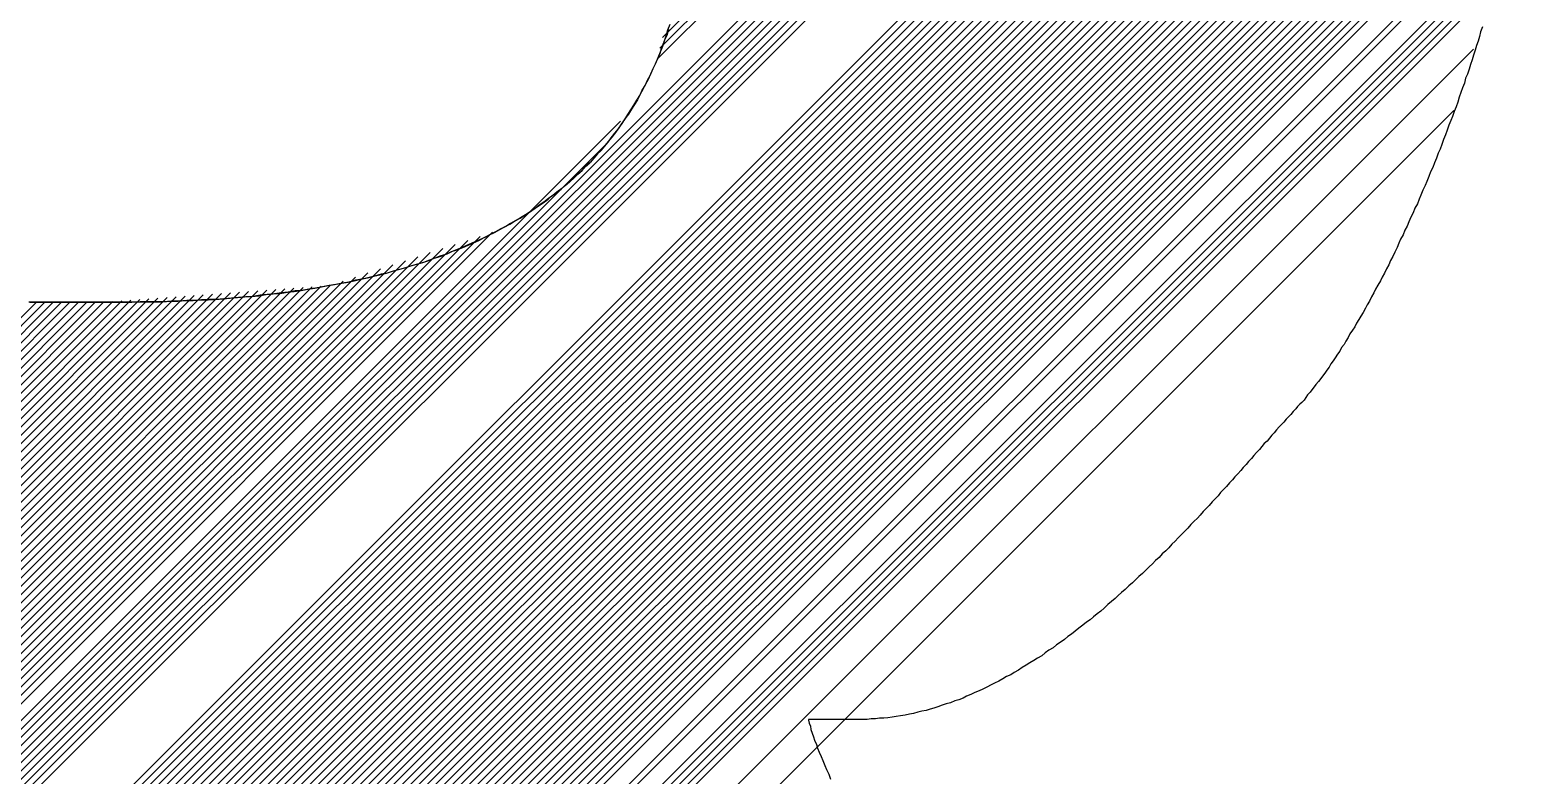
# Model space of a CAD drawing. Extents: x 3196 to 9141, y -1880 to 2325.
# Drawn here: x 9000.84 to 9013.45, y -1192.46 to -1186.18 of the extents above; entities that cross this region are included whole.
import ezdxf

# ---------------------------------------------------------------- set-up
doc = ezdxf.new("R2010")
doc.units = 0
doc.header["$MEASUREMENT"] = 0
doc.layers.add('1', color=1, linetype='CONTINUOUS')
doc.layers.add('10', color=10, linetype='CONTINUOUS')

msp = doc.modelspace()

# ---------------------------------------------------------------- linework, layer by layer
at = {"layer": '1', "linetype": 'Continuous'}
for p, q in [((9006.166668, -1186.243035), (9013.001018, -1179.408635)), ((9006.127118, -1186.423985), (9013.047818, -1179.503285)), ((9006.146868, -1186.333485), (9013.024418, -1179.455985)), ((8993.171068, -1199.733585), (9013.129768, -1179.774885)), ((8993.171068, -1199.804285), (9013.137218, -1179.838135)), ((8993.171068, -1199.874985), (9013.144668, -1179.901385)), ((8993.171068, -1199.945735), (9013.152118, -1179.964685)), ((8993.171068, -1200.016435), (9013.159568, -1180.027935)), ((8993.171068, -1200.087135), (9013.167018, -1180.091185)), ((8993.171068, -1200.157835), (9013.175168, -1180.153785)), ((8993.171068, -1200.228535), (9013.189618, -1180.210035)), ((8993.171068, -1200.299285), (9013.204068, -1180.266285)), ((9000.856468, -1193.391685), (9013.363168, -1180.884985)), ((9000.880418, -1193.438485), (9013.377618, -1180.941235)), ((9000.904318, -1193.485235), (9013.392118, -1180.997485)), ((9000.928268, -1193.532035), (9013.406568, -1181.053735)), ((9000.952218, -1193.578785), (9013.421018, -1181.109985)), ((9000.976168, -1193.625585), (9013.445868, -1181.155835)), ((9001.000068, -1193.672335), (9013.449968, -1181.222485)), ((9001.024018, -1193.719135), (9013.442868, -1181.300285)), ((9001.047968, -1193.765885), (9013.441368, -1181.372485)), ((9001.071868, -1193.812685), (9013.439868, -1181.444685)), ((9001.095818, -1193.859435), (9013.438368, -1181.516885)), ((9001.119768, -1193.906235), (9013.436868, -1181.589085)), ((9001.143668, -1193.952985), (9013.435418, -1181.661285)), ((9001.167618, -1193.999785), (9013.433918, -1181.733485)), ((9001.191568, -1194.046535), (9013.432418, -1181.805685)), ((9001.215468, -1194.093335), (9013.430918, -1181.877935)), ((9001.239418, -1194.140085), (9013.429418, -1181.950135)), ((9001.263368, -1194.186885), (9013.427918, -1182.022335)), ((9001.287318, -1194.233635), (9013.426418, -1182.094535)), ((9001.311218, -1194.280435), (9013.424918, -1182.166735)), ((9001.335168, -1194.327235), (9013.423418, -1182.238935)), ((9001.359118, -1194.373985), (9013.421918, -1182.311135)), ((9001.383018, -1194.420785), (9013.420418, -1182.383335)), ((9001.406968, -1194.467535), (9013.418968, -1182.455585)), ((9001.430918, -1194.514335), (9013.417468, -1182.527785)), ((9001.454818, -1194.561085), (9013.415968, -1182.599985)), ((9001.478768, -1194.607885), (9013.414468, -1182.672185)), ((9001.502718, -1194.654635), (9013.412968, -1182.744385)), ((9001.526668, -1194.701435), (9013.411468, -1182.816585)), ((9001.550568, -1194.748185), (9013.409968, -1182.888785)), ((9001.574518, -1194.794985), (9013.408468, -1182.960985)), ((9001.598468, -1194.841735), (9013.406968, -1183.033185)), ((9001.622368, -1194.888535), (9013.405468, -1183.105435)), ((9001.646318, -1194.935285), (9013.404018, -1183.177635)), ((9001.670268, -1194.982085), (9013.402518, -1183.249835)), ((9001.694168, -1195.028835), (9013.401018, -1183.322035)), ((9001.718118, -1195.075635), (9013.399518, -1183.394235)), ((9001.742068, -1195.122385), (9013.398018, -1183.466435)), ((9001.765968, -1195.169185), (9013.396518, -1183.538635)), ((9001.789918, -1195.215935), (9013.395018, -1183.610835)), ((9001.813868, -1195.262735), (9013.393518, -1183.683085)), ((9001.837818, -1195.309485), (9013.392018, -1183.755285)), ((9001.861718, -1195.356285), (9013.390518, -1183.827485)), ((9001.885668, -1195.403035), (9013.389018, -1183.899685)), ((9001.909618, -1195.449835), (9013.387568, -1183.971885)), ((9001.933518, -1195.496585), (9013.386068, -1184.044085)), ((9001.957468, -1195.543385), (9013.384568, -1184.116285)), ((9001.981418, -1195.590135), (9013.383068, -1184.188485)), ((9002.005318, -1195.636935), (9013.381568, -1184.260735)), ((9002.029268, -1195.683685), (9013.380068, -1184.332935)), ((9002.053218, -1195.730485), (9013.378568, -1184.405135)), ((9002.077168, -1195.777285), (9013.377068, -1184.477335)), ((9002.101068, -1195.824035), (9013.375568, -1184.549535)), ((9002.125018, -1195.870835), (9013.374068, -1184.621735)), ((9002.148968, -1195.917585), (9013.355718, -1184.710835)), ((9002.172868, -1195.964385), (9013.341568, -1184.795685)), ((9002.196818, -1196.011135), (9013.327418, -1184.880535)), ((9002.268618, -1196.151485), (9013.285018, -1185.135085)), ((9002.292568, -1196.198235), (9013.270868, -1185.219935)), ((9002.364368, -1196.338585), (9013.228468, -1185.474485)), ((9002.388318, -1196.385335), (9013.214318, -1185.559335)), ((9002.412218, -1196.432135), (9013.200168, -1185.644185)), ((9002.436168, -1196.478885), (9013.186018, -1185.729035)), ((9002.460118, -1196.525685), (9013.171868, -1185.813885)), ((9002.579768, -1196.759535), (9012.998218, -1186.341085)), ((8993.171068, -1199.592185), (9005.815118, -1186.948135)), ((9002.699468, -1196.993435), (9012.833668, -1186.859185)), ((8993.171068, -1199.662885), (9005.712168, -1187.121785)), ((8993.171068, -1199.450735), (9004.737018, -1187.884835)), ((8993.171068, -1199.380035), (9004.632018, -1187.919085)), ((8993.171068, -1199.309335), (9004.527068, -1187.953335)), ((8993.171068, -1199.238585), (9004.422068, -1187.987585)), ((8993.171068, -1199.167885), (9004.317118, -1188.021885)), ((8993.171068, -1199.097185), (9004.212118, -1188.056135)), ((8993.171068, -1199.026485), (9004.107168, -1188.090385)), ((8993.171068, -1198.955785), (9004.002218, -1188.124635)), ((8993.171068, -1198.885035), (9003.897218, -1188.158935)), ((8993.171068, -1198.814335), (9003.792268, -1188.193185)), ((8993.171068, -1198.743635), (9003.687268, -1188.227435)), ((8993.171068, -1198.672935), (9003.582318, -1188.261685)), ((8993.171068, -1198.602235), (9003.477318, -1188.295935)), ((8993.171068, -1198.531485), (9003.372368, -1188.330235)), ((8993.171068, -1198.460785), (9003.292818, -1188.339035)), ((8993.171068, -1198.390085), (9003.216468, -1188.344685)), ((8993.171068, -1198.319385), (9003.140118, -1188.350335)), ((8993.171068, -1198.248635), (9003.063768, -1188.355935)), ((8993.171068, -1198.177935), (9002.987418, -1188.361585)), ((8993.171068, -1198.107235), (9002.911068, -1188.367235)), ((8993.171068, -1198.036535), (9002.834718, -1188.372885)), ((8993.171068, -1197.965835), (9002.758368, -1188.378535)), ((8993.171068, -1197.895085), (9002.682018, -1188.384185)), ((8993.171068, -1197.824385), (9002.605668, -1188.389785)), ((8993.171068, -1197.753685), (9002.529318, -1188.395435)), ((8993.171068, -1197.682985), (9002.452968, -1188.401085)), ((8993.171068, -1197.612285), (9002.376618, -1188.406735)), ((8993.171068, -1197.541535), (9002.300268, -1188.412385)), ((8993.171068, -1197.470835), (9002.223918, -1188.417985)), ((8993.171068, -1197.400135), (9002.147568, -1188.423635)), ((8993.171068, -1197.329435), (9002.071218, -1188.429285)), ((8993.171068, -1197.258685), (9001.994868, -1188.434935)), ((8993.171068, -1197.187985), (9001.918518, -1188.440585)), ((8993.171068, -1197.117285), (9001.842168, -1188.446185)), ((8993.171068, -1197.046585), (9001.765818, -1188.451835)), ((8993.171068, -1196.975885), (9001.689468, -1188.457485)), ((8993.171068, -1196.905135), (9001.613118, -1188.463135)), ((8993.171068, -1196.834435), (9001.536768, -1188.468785)), ((8993.171068, -1196.763735), (9001.460418, -1188.474435)), ((8993.171068, -1196.693035), (9001.389468, -1188.474635)), ((8993.171068, -1196.622335), (9001.318768, -1188.474635)), ((8993.171068, -1196.551585), (9001.248068, -1188.474635)), ((8993.171068, -1196.480885), (9001.177318, -1188.474635)), ((8993.171068, -1196.410185), (9001.106618, -1188.474635)), ((8993.171068, -1196.339485), (9001.035918, -1188.474635)), ((8993.171068, -1196.268735), (9000.965218, -1188.474635)), ((8993.171068, -1196.198035), (9000.894468, -1188.474635))]:
    msp.add_line(p, q, dxfattribs=at)
at = {"layer": '10', "linetype": 'Continuous'}
for points in [[(9006.218218, -1186.174585), (9006.203168, -1186.224785), (9006.183068, -1186.269985), (9006.168018, -1186.320185), (9006.147918, -1186.365385), (9006.127818, -1186.415635), (9006.107768, -1186.460835), (9006.087668, -1186.506035), (9006.067568, -1186.551235), (9006.047468, -1186.596385), (9006.022368, -1186.641585), (9006.002268, -1186.681785), (9005.977168, -1186.726985), (9005.957068, -1186.767135), (9005.931968, -1186.807335), (9005.906868, -1186.847485), (9005.881768, -1186.887685), (9005.851618, -1186.927885), (9005.826518, -1186.968035), (9005.796368, -1187.008235), (9005.771268, -1187.043385), (9005.741168, -1187.083535), (9005.711018, -1187.118685), (9005.680868, -1187.153835), (9005.650768, -1187.188985), (9005.620618, -1187.224135), (9005.590468, -1187.259335), (9005.560368, -1187.294485), (9005.525218, -1187.324585), (9005.490068, -1187.359735), (9005.459918, -1187.389885), (9005.424768, -1187.425035), (9005.389618, -1187.455185), (9005.354468, -1187.485285), (9005.319318, -1187.515435), (9005.279118, -1187.545585), (9005.243968, -1187.575685), (9005.208818, -1187.600785), (9005.168618, -1187.630935), (9005.128468, -1187.656035), (9005.093318, -1187.686185), (9005.053118, -1187.711285), (9005.012968, -1187.736385), (9004.972768, -1187.761535), (9004.927568, -1187.786635), (9004.887418, -1187.811735), (9004.847218, -1187.836835), (9004.802018, -1187.856935), (9004.761868, -1187.882035), (9004.716668, -1187.902135), (9004.671468, -1187.927235), (9004.626268, -1187.947335), (9004.581068, -1187.967435), (9004.535868, -1187.987485), (9004.490668, -1188.007585), (9004.445468, -1188.027685), (9004.395268, -1188.047785), (9004.350068, -1188.067835), (9004.299818, -1188.082935), (9004.249618, -1188.102985), (9004.204418, -1188.118085), (9004.154168, -1188.138185), (9004.103968, -1188.153235), (9004.053768, -1188.168285), (9004.003518, -1188.183385), (9003.953318, -1188.198435), (9003.898068, -1188.213485), (9003.847868, -1188.228535), (9003.797618, -1188.238585), (9003.742368, -1188.253685), (9003.687168, -1188.268735), (9003.636918, -1188.278785), (9003.581668, -1188.288835), (9003.526418, -1188.303885), (9003.471218, -1188.313935), (9003.415968, -1188.323985), (9003.360718, -1188.334035), (9003.305468, -1188.344085), (9003.245218, -1188.354085), (9003.189968, -1188.364135), (9003.129718, -1188.374185), (9003.074468, -1188.379235), (9003.014218, -1188.389285), (9002.958968, -1188.394285), (9002.898668, -1188.404335), (9002.838418, -1188.409335), (9002.778168, -1188.414385), (9002.717918, -1188.424435), (9002.657618, -1188.429435), (9002.597368, -1188.434485), (9002.537118, -1188.439485), (9002.471818, -1188.444485), (9002.411568, -1188.449535), (9002.346268, -1188.449535), (9002.286018, -1188.454535), (9002.220718, -1188.459585), (9002.160468, -1188.459585), (9002.095168, -1188.464585), (9002.029868, -1188.464585), (9001.964618, -1188.469635), (9001.899318, -1188.469635), (9001.834018, -1188.469635), (9001.768718, -1188.469635), (9001.703468, -1188.474635), (9001.638168, -1188.474635), (9001.623118, -1188.474635), (9001.618068, -1188.474635), (9001.613068, -1188.474635), (9001.608018, -1188.474635), (9001.603018, -1188.474635), (9001.598018, -1188.474635), (9001.592968, -1188.474635), (9001.587968, -1188.474635), (9001.582918, -1188.474635), (9001.572868, -1188.474635), (9001.567868, -1188.474635), (9001.562818, -1188.474635), (9001.557818, -1188.474635), (9001.547768, -1188.474635), (9001.542768, -1188.474635), (9001.532718, -1188.474635), (9001.522668, -1188.474635), (9001.517618, -1188.474635), (9001.507618, -1188.474635), (9001.497568, -1188.474635), (9001.487518, -1188.474635), (9001.477468, -1188.474635), (9001.467418, -1188.474635), (9001.457368, -1188.474635), (9001.447318, -1188.474635), (9001.437268, -1188.474635), (9001.427268, -1188.474635), (9001.417218, -1188.474635), (9001.402118, -1188.474635), (9001.392068, -1188.474635), (9001.382068, -1188.474635), (9001.366968, -1188.474635), (9001.356918, -1188.474635), (9001.341868, -1188.474635), (9001.331818, -1188.474635), (9001.316768, -1188.474635), (9001.306718, -1188.474635), (9001.291668, -1188.474635), (9001.276568, -1188.474635), (9001.266518, -1188.474635), (9001.251468, -1188.474635), (9001.236418, -1188.474635), (9001.221368, -1188.474635), (9001.211318, -1188.474635), (9001.196218, -1188.474635), (9001.181168, -1188.474635), (9001.166118, -1188.474635), (9001.151018, -1188.474635), (9001.135968, -1188.474635), (9001.125918, -1188.474635), (9001.110868, -1188.474635), (9001.095818, -1188.474635), (9001.080718, -1188.474635), (9001.065668, -1188.474635), (9001.050618, -1188.474635), (9001.035518, -1188.474635), (9001.020468, -1188.474635), (9001.005418, -1188.474635), (9000.990318, -1188.474635), (9000.975268, -1188.474635), (9000.960218, -1188.474635), (9000.945118, -1188.474635), (9000.930068, -1188.474635), (9000.915018, -1188.474635), (9000.899918, -1188.474635), (9000.884868, -1188.474635), (9000.874818, -1188.474635), (9000.859768, -1188.474635), (9000.844718, -1188.474635), (9000.829618, -1188.474635)], [(9000.839668, -1188.474635), (9000.854718, -1188.474635), (9000.869818, -1188.474635), (9000.884868, -1188.474635), (9000.899918, -1188.474635), (9000.915018, -1188.474635), (9000.930068, -1188.474635), (9000.945118, -1188.474635), (9000.960218, -1188.474635), (9000.975268, -1188.474635), (9000.990318, -1188.474635), (9001.005418, -1188.474635), (9001.020468, -1188.474635), (9001.035518, -1188.474635), (9001.050618, -1188.474635), (9001.065668, -1188.474635), (9001.075718, -1188.474635), (9001.090768, -1188.474635), (9001.105818, -1188.474635), (9001.120918, -1188.474635), (9001.135968, -1188.474635), (9001.151018, -1188.474635), (9001.166118, -1188.474635), (9001.181168, -1188.474635), (9001.196218, -1188.474635), (9001.206268, -1188.474635), (9001.221368, -1188.474635), (9001.236418, -1188.474635), (9001.251468, -1188.474635), (9001.261518, -1188.474635), (9001.276568, -1188.474635), (9001.291668, -1188.474635), (9001.301718, -1188.474635), (9001.316768, -1188.474635), (9001.326818, -1188.474635), (9001.341868, -1188.474635), (9001.351918, -1188.474635), (9001.366968, -1188.474635), (9001.377018, -1188.474635), (9001.392068, -1188.474635), (9001.402118, -1188.474635), (9001.412168, -1188.474635), (9001.427268, -1188.474635), (9001.437268, -1188.474635), (9001.447318, -1188.474635), (9001.457368, -1188.474635), (9001.467418, -1188.474635), (9001.477468, -1188.474635), (9001.487518, -1188.474635), (9001.497568, -1188.474635), (9001.507618, -1188.474635), (9001.512618, -1188.474635), (9001.522668, -1188.474635), (9001.532718, -1188.474635), (9001.537718, -1188.474635), (9001.547768, -1188.474635), (9001.552818, -1188.474635), (9001.562818, -1188.474635), (9001.567868, -1188.474635), (9001.572868, -1188.474635), (9001.577918, -1188.474635), (9001.587968, -1188.474635), (9001.592968, -1188.474635), (9001.598018, -1188.474635), (9001.603018, -1188.474635), (9001.608018, -1188.474635), (9001.613068, -1188.474635), (9001.618068, -1188.474635), (9001.623118, -1188.474635), (9001.628118, -1188.474635), (9001.698418, -1188.474635), (9001.763718, -1188.469635), (9001.829018, -1188.469635), (9001.894268, -1188.469635), (9001.959568, -1188.469635), (9002.024868, -1188.464585), (9002.085118, -1188.464585), (9002.150418, -1188.459585), (9002.215718, -1188.459585), (9002.275968, -1188.454535), (9002.341268, -1188.454535), (9002.401518, -1188.449535), (9002.466818, -1188.444485), (9002.527068, -1188.439485), (9002.587318, -1188.434485), (9002.647568, -1188.429435), (9002.707868, -1188.424435), (9002.768118, -1188.419385), (9002.828368, -1188.409335), (9002.888668, -1188.404335), (9002.948918, -1188.399285), (9003.009168, -1188.389285), (9003.064418, -1188.384235), (9003.124668, -1188.374185), (9003.179918, -1188.364135), (9003.240168, -1188.354085), (9003.295418, -1188.344085), (9003.350668, -1188.334035), (9003.405918, -1188.323985), (9003.466168, -1188.313935), (9003.521418, -1188.303885), (9003.571618, -1188.293835), (9003.626868, -1188.278785), (9003.682118, -1188.268735), (9003.737368, -1188.253685), (9003.787568, -1188.243635), (9003.842818, -1188.228535), (9003.893068, -1188.213485), (9003.943268, -1188.198435), (9003.998518, -1188.183385), (9004.048718, -1188.168285), (9004.098968, -1188.153235), (9004.149168, -1188.138185), (9004.199368, -1188.123085), (9004.244568, -1188.102985), (9004.294818, -1188.087935), (9004.345018, -1188.067835), (9004.390218, -1188.047785), (9004.435418, -1188.032685), (9004.485668, -1188.012635), (9004.530818, -1187.992535), (9004.576018, -1187.972435), (9004.621218, -1187.952335), (9004.666418, -1187.927235), (9004.711618, -1187.907135), (9004.751818, -1187.887085), (9004.797018, -1187.861935), (9004.842218, -1187.836835), (9004.882368, -1187.816735), (9004.922568, -1187.791635), (9004.967768, -1187.766535), (9005.007918, -1187.741435), (9005.048118, -1187.716335), (9005.088268, -1187.686185), (9005.123418, -1187.661085), (9005.163618, -1187.635985), (9005.203768, -1187.605835), (9005.238968, -1187.575685), (9005.279118, -1187.550585), (9005.314268, -1187.520435), (9005.349418, -1187.490335), (9005.384568, -1187.460185), (9005.419718, -1187.425035), (9005.454868, -1187.394885), (9005.490068, -1187.364785), (9005.520168, -1187.329635), (9005.555318, -1187.299485), (9005.585468, -1187.264335), (9005.615618, -1187.229185), (9005.650768, -1187.194035), (9005.680868, -1187.158885), (9005.711018, -1187.123735), (9005.736118, -1187.088585), (9005.766268, -1187.048385), (9005.796368, -1187.013235), (9005.821518, -1186.973035), (9005.851618, -1186.932885), (9005.876718, -1186.892685), (9005.901868, -1186.852535), (9005.926968, -1186.812335), (9005.952068, -1186.772185), (9005.977168, -1186.731985), (9005.997268, -1186.686785), (9006.022368, -1186.646635), (9006.042468, -1186.601435), (9006.067568, -1186.556235), (9006.087668, -1186.511035), (9006.107768, -1186.465835), (9006.127818, -1186.420635), (9006.147918, -1186.375435), (9006.162968, -1186.325235), (9006.183068, -1186.280035), (9006.198168, -1186.229785), (9006.213218, -1186.179585), (9006.233318, -1186.129385)], [(9013.073268, -1186.154485), (9013.058218, -1186.194635), (9013.048168, -1186.234835), (9013.038118, -1186.274985), (9013.023068, -1186.310135), (9013.013018, -1186.350335), (9012.997918, -1186.390485), (9012.987868, -1186.430685), (9012.972818, -1186.470835), (9012.962768, -1186.511035), (9012.947718, -1186.551235), (9012.932668, -1186.586385), (9012.922618, -1186.626535), (9012.907518, -1186.666735), (9012.892468, -1186.706885), (9012.877418, -1186.747085), (9012.867368, -1186.787235), (9012.852318, -1186.827435), (9012.837218, -1186.867585), (9012.822168, -1186.907785), (9012.807118, -1186.942935), (9012.792018, -1186.983085), (9012.776968, -1187.023285), (9012.761918, -1187.063435), (9012.746818, -1187.103635), (9012.731768, -1187.143785), (9012.716718, -1187.183985), (9012.701618, -1187.219135), (9012.686568, -1187.259335), (9012.671518, -1187.299485), (9012.656418, -1187.339685), (9012.636368, -1187.374835), (9012.621268, -1187.414985), (9012.606218, -1187.455185), (9012.591168, -1187.490335), (9012.571068, -1187.530485), (9012.556018, -1187.570685), (9012.540918, -1187.605835), (9012.525868, -1187.645985), (9012.505768, -1187.681185), (9012.490718, -1187.721335), (9012.470618, -1187.756485), (9012.455568, -1187.796685), (9012.440468, -1187.831835), (9012.420418, -1187.866985), (9012.405318, -1187.907135), (9012.385268, -1187.942285), (9012.370168, -1187.977435), (9012.355118, -1188.012635), (9012.335018, -1188.052785), (9012.319968, -1188.087935), (9012.299868, -1188.123085), (9012.284818, -1188.158235), (9012.264718, -1188.193385), (9012.249668, -1188.228535), (9012.229568, -1188.263735), (9012.214518, -1188.293835), (9012.194418, -1188.328985), (9012.174318, -1188.364135), (9012.159268, -1188.394285), (9012.139168, -1188.429435), (9012.124118, -1188.464585), (9012.104018, -1188.494735), (9012.088968, -1188.524835), (9012.068868, -1188.560035), (9012.048768, -1188.590135), (9012.033718, -1188.620285), (9012.013618, -1188.650385), (9011.998568, -1188.680535), (9011.978468, -1188.710685), (9011.958368, -1188.740785), (9011.943318, -1188.770935), (9011.923218, -1188.801085), (9011.908168, -1188.831185), (9011.888068, -1188.856285), (9011.873018, -1188.886435), (9011.852918, -1188.911535), (9011.832818, -1188.941685), (9011.817768, -1188.966785), (9011.797668, -1188.991885), (9011.782618, -1189.022035), (9011.762518, -1189.047135), (9011.747468, -1189.072235), (9011.727368, -1189.097385), (9011.712318, -1189.117435), (9011.692218, -1189.142585), (9011.672118, -1189.167685), (9011.657068, -1189.187785), (9011.636968, -1189.212885), (9011.621918, -1189.232935), (9011.601818, -1189.253035), (9011.586768, -1189.278135), (9011.571668, -1189.298235), (9011.551618, -1189.318335), (9011.536518, -1189.333385), (9011.516468, -1189.353485), (9011.501368, -1189.373585), (9011.481268, -1189.393685), (9011.461218, -1189.418785), (9011.441118, -1189.438885), (9011.421018, -1189.458935), (9011.400918, -1189.484035), (9011.380868, -1189.504135), (9011.360768, -1189.524235), (9011.340668, -1189.549335), (9011.320568, -1189.574435), (9011.300518, -1189.594535), (9011.280418, -1189.619635), (9011.260318, -1189.644785), (9011.235218, -1189.664835), (9011.215118, -1189.689985), (9011.195018, -1189.715085), (9011.169918, -1189.740185), (9011.149818, -1189.765285), (9011.129768, -1189.790385), (9011.104618, -1189.815535), (9011.084568, -1189.840635), (9011.059418, -1189.865735), (9011.039368, -1189.890835), (9011.014268, -1189.920985), (9010.989118, -1189.946085), (9010.969068, -1189.971185), (9010.943918, -1189.996285), (9010.918818, -1190.026435), (9010.893718, -1190.051535), (9010.868618, -1190.076635), (9010.848518, -1190.106785), (9010.823418, -1190.131885), (9010.798318, -1190.156985), (9010.773168, -1190.187135), (9010.748068, -1190.212235), (9010.722968, -1190.237335), (9010.697868, -1190.267485), (9010.672768, -1190.292585), (9010.642618, -1190.322735), (9010.617518, -1190.347835), (9010.592418, -1190.377985), (9010.567268, -1190.403085), (9010.537168, -1190.433235), (9010.512068, -1190.458335), (9010.486918, -1190.488435), (9010.456818, -1190.513585), (9010.431668, -1190.543685), (9010.406568, -1190.568835), (9010.376468, -1190.593935), (9010.351318, -1190.624035), (9010.321218, -1190.649185), (9010.296118, -1190.679285), (9010.265968, -1190.704385), (9010.235818, -1190.734535), (9010.210718, -1190.759635), (9010.180568, -1190.784735), (9010.150468, -1190.814885), (9010.125368, -1190.839985), (9010.095218, -1190.865085), (9010.065068, -1190.895235), (9010.034968, -1190.920335), (9010.004818, -1190.945485), (9009.979718, -1190.970585), (9009.949568, -1190.995685), (9009.919468, -1191.020785), (9009.889318, -1191.050935), (9009.859168, -1191.076035), (9009.829068, -1191.101135), (9009.798918, -1191.126235), (9009.768768, -1191.151385), (9009.738668, -1191.171435), (9009.708518, -1191.196585), (9009.673368, -1191.221685), (9009.643218, -1191.246785), (9009.613118, -1191.271885), (9009.582968, -1191.291985), (9009.552818, -1191.317085), (9009.517668, -1191.342185), (9009.487568, -1191.362285), (9009.457418, -1191.387385), (9009.422268, -1191.407485), (9009.392118, -1191.427585), (9009.362018, -1191.452685), (9009.326868, -1191.472785), (9009.296718, -1191.492835), (9009.261568, -1191.512935), (9009.231418, -1191.533035), (9009.196268, -1191.553135), (9009.166168, -1191.573235), (9009.131018, -1191.593285), (9009.100868, -1191.613385), (9009.065718, -1191.628435), (9009.035568, -1191.648535), (9009.000418, -1191.668635), (9008.965268, -1191.683685), (9008.935118, -1191.698785), (9008.899968, -1191.718835), (9008.864818, -1191.733935), (9008.834718, -1191.748985), (9008.799518, -1191.764035), (9008.764368, -1191.779135), (9008.729218, -1191.794185), (9008.699118, -1191.809235), (9008.663968, -1191.824335), (9008.628818, -1191.834335), (9008.593618, -1191.849435), (9008.558468, -1191.859485), (9008.523318, -1191.869485), (9008.488168, -1191.884585), (9008.453018, -1191.894635), (9008.422868, -1191.904685), (9008.387718, -1191.914685), (9008.352568, -1191.919735), (9008.317418, -1191.929785), (9008.282268, -1191.939835), (9008.247118, -1191.944835), (9008.211968, -1191.954885), (9008.171768, -1191.959885), (9008.136618, -1191.964935), (9008.101468, -1191.969935), (9008.066318, -1191.974985), (9008.031168, -1191.979985), (9007.996018, -1191.979985), (9007.960868, -1191.985035), (9007.925718, -1191.985035), (9007.890568, -1191.990035), (9007.850368, -1191.990035), (9007.820268, -1191.990035), (9007.815218, -1191.990035), (9007.810218, -1191.990035), (9007.805168, -1191.990035), (9007.800168, -1191.990035), (9007.795118, -1191.990035), (9007.790118, -1191.990035), (9007.785118, -1191.990035), (9007.780068, -1191.990035), (9007.775068, -1191.990035), (9007.770018, -1191.990035), (9007.765018, -1191.990035), (9007.759968, -1191.990035), (9007.754968, -1191.990035), (9007.749968, -1191.990035), (9007.744918, -1191.990035), (9007.739918, -1191.990035), (9007.734868, -1191.990035), (9007.729868, -1191.990035), (9007.724818, -1191.990035), (9007.719818, -1191.990035), (9007.714768, -1191.990035), (9007.709768, -1191.990035), (9007.704768, -1191.990035), (9007.699718, -1191.990035), (9007.694718, -1191.990035), (9007.689668, -1191.990035), (9007.684668, -1191.990035), (9007.679618, -1191.990035), (9007.674618, -1191.990035), (9007.669568, -1191.990035), (9007.664568, -1191.990035), (9007.659568, -1191.990035), (9007.654518, -1191.990035), (9007.649518, -1191.990035), (9007.644468, -1191.990035), (9007.639468, -1191.990035), (9007.634418, -1191.990035), (9007.629418, -1191.990035), (9007.624418, -1191.990035), (9007.619368, -1191.990035), (9007.614368, -1191.990035), (9007.609318, -1191.990035), (9007.604318, -1191.990035), (9007.599268, -1191.990035), (9007.594268, -1191.990035), (9007.589218, -1191.990035), (9007.584218, -1191.990035), (9007.579218, -1191.990035), (9007.574168, -1191.990035), (9007.569168, -1191.990035), (9007.564118, -1191.990035), (9007.559118, -1191.990035), (9007.554068, -1191.990035), (9007.549068, -1191.990035), (9007.544018, -1191.990035), (9007.539018, -1191.990035), (9007.534018, -1191.990035), (9007.528968, -1191.990035), (9007.523968, -1191.990035), (9007.518918, -1191.990035), (9007.513918, -1191.990035), (9007.508868, -1191.990035), (9007.503868, -1191.990035), (9007.498868, -1191.990035), (9007.493818, -1191.990035), (9007.488818, -1191.990035), (9007.483768, -1191.990035), (9007.478768, -1191.990035), (9007.473718, -1191.990035), (9007.468718, -1191.990035), (9007.463668, -1191.990035), (9007.458668, -1191.990035), (9007.453668, -1191.990035), (9007.448618, -1191.990035), (9007.443618, -1191.990035), (9007.438568, -1191.990035), (9007.433568, -1191.990035), (9007.428518, -1191.990035), (9007.423518, -1191.990035), (9007.418468, -1191.990035), (9007.413468, -1191.990035), (9007.408468, -1191.990035), (9007.403418, -1191.990035), (9007.398418, -1191.990035), (9007.398418, -1191.995035), (9007.403418, -1192.020185), (9007.413468, -1192.045285), (9007.418468, -1192.075435), (9007.428518, -1192.105535), (9007.438568, -1192.135685), (9007.448618, -1192.165785), (9007.463668, -1192.200985), (9007.473718, -1192.231085), (9007.488818, -1192.266235), (9007.503868, -1192.301385), (9007.518918, -1192.336535), (9007.534018, -1192.376735), (9007.549068, -1192.411885), (9007.569168, -1192.452085), (9007.584218, -1192.492235)]]:
    msp.add_lwpolyline(points, dxfattribs=at)

doc.saveas('drawing.dxf')
